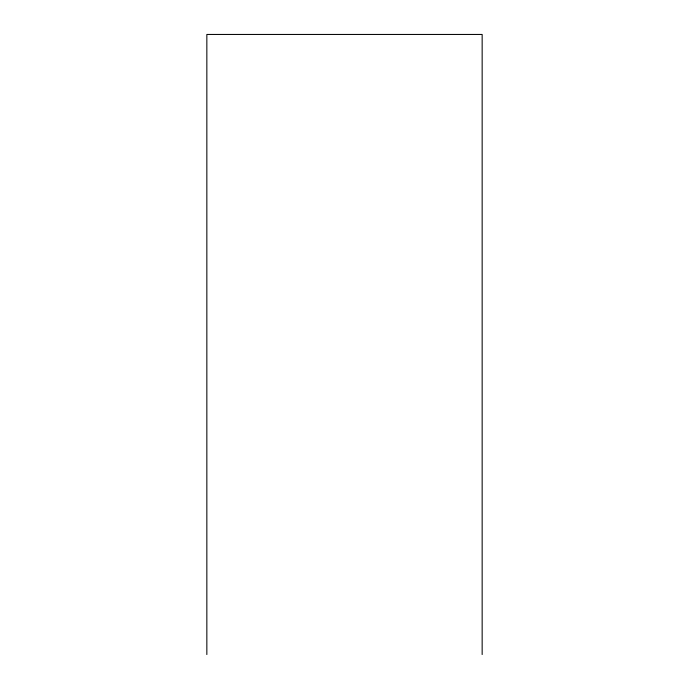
<?xml version="1.0" encoding="UTF-8"?>
<svg xmlns="http://www.w3.org/2000/svg" width="689" height="689" viewBox="0 0 689 689"><rect width="100%" height="100%" fill="white"/><g stroke="black" fill="none" stroke-linecap="round" stroke-linejoin="round"><path stroke-width="1.03" d="M482.154 654.55L482.154 34.45L206.846 34.45L206.846 654.55"/></g></svg>
